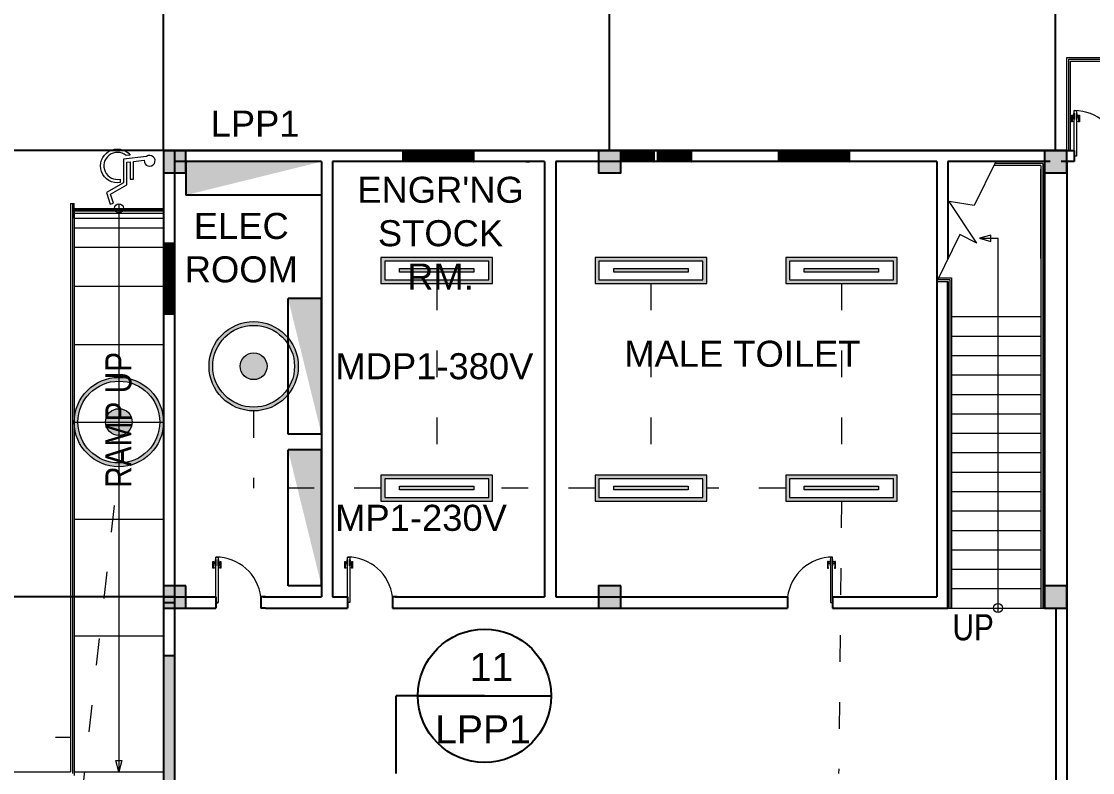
# Model space of a CAD drawing. Header units: millimetres. Extents: x 3339 to 2017737, y 4955 to 2748989.
# Drawn here: x 1427329 to 1441737, y 1300149 to 1310244 of the extents above; entities that cross this region are included whole.
import ezdxf

# ---------------------------------------------------------------- set-up
doc = ezdxf.new("R2010")
doc.units = ezdxf.units.MM
doc.header["$LTSCALE"] = 30
doc.linetypes.add('ACAD_ISO03W100', pattern=[30, 12, -18])
for name, color, linetype, lineweight in [('A-DETL-GENF', 92, 'Continuous', 13), ('A-DOOR', 31, 'Continuous', 13), ('LIGHT LINES', 6, 'ACAD_ISO03W100', 13), ('LIGHTS', 6, 'Continuous', 13), ('STAIR', 1, 'Continuous', 5), ('T-WAL', 4, 'Continuous', 5)]:
    doc.layers.add(name, color=color, linetype=linetype, lineweight=lineweight)
for name, color, linetype in [('DIM LINES', 7, 'Continuous'), ('TEXT', 7, 'Continuous'), ('window', 92, 'Continuous')]:
    doc.layers.add(name, color=color, linetype=linetype)
doc.styles.add('Arial Narrow', font='ARIALN.TTF', dxfattribs={"height": 200})
doc.styles.get("Standard").update_dxf_attribs({"font": 'arial.ttf'})
doc.dimstyles.new('GREEN', dxfattribs={"dimtxt": 1000, "dimasz": 600, "dimexe": 0.18, "dimexo": 0.0625, "dimgap": 0.09, "dimtad": 2, "dimdec": 0, "dimzin": 0, "dimdsep": 46, "dimtxsty": 'Standard', "dimblk": 'ARCHTICK', "dimcen": 0.09, "dimclrd": 3, "dimclre": 3, "dimclrt": 2, "dimadec": 0, "dimazin": 0, "dimtfac": 1, "dimtdec": 0, "dimtofl": 0, "dimtmove": 0, "dimatfit": 3, "dimfxl": 1, "dimtolj": 1, "dimtzin": 0, "dimarcsym": 0})
pattern_1 = [(45, (1428186.85928, 1237541.24652), (-0.08838834765, 0.08838834765), [])]

# ---------------------------------------------------------------- blocks, each defined once
blk = doc.blocks.new('_ArchTick')
at = {"color": 0, "linetype": 'ByBlock', "const_width": 0.15}
blk.add_lwpolyline([(-0.5, -0.5), (0.5, 0.5)], dxfattribs=at)
blk = doc.blocks.new('*D605')
at = {"layer": 'Defpoints', "color": 0, "transparency": 16777216}
for p in [(1412530, 1308509), (1429240, 1308509), (1429240, 1238709)]:
    blk.add_point(p, dxfattribs=at)
at = {"layer": 'DIM LINES', "color": 3, "linetype": 'ByBlock', "lineweight": -2, "transparency": 16777216}
for p, q in [((1429240, 1308509), (1412530, 1308509)), ((1412530, 1238709), (1412530, 1308509)), ((1429240, 1238709), (1412530, 1238709))]:
    blk.add_line(p, q, dxfattribs=at)
at = {"layer": 'DIM LINES', "color": 3, "lineweight": -2, "transparency": 16777216, "xscale": 600, "yscale": 600, "zscale": 600}
for p, rotation in [((1412530, 1308509), 90), ((1412530, 1238709), 270)]:
    blk.add_blockref('_ArchTick', p, dxfattribs=dict(at, rotation=rotation))
at = {"layer": 'DIM LINES', "color": 2, "transparency": 16777216, "insert": (1412020, 1273609), "char_height": 1000, "attachment_point": 5, "rotation": 90}
blk.add_mtext('\\A1;69800', dxfattribs=at)
blk = doc.blocks.new('*D851')
at = {"layer": 'Defpoints', "color": 0, "transparency": 16777216}
for p in [(1519240, 1324539), (1429240, 1308509), (1519240, 1301709)]:
    blk.add_point(p, dxfattribs=at)
at = {"layer": 'DIM LINES', "color": 3, "linetype": 'ByBlock', "lineweight": -2, "transparency": 16777216}
for p, q in [((1429240, 1308509), (1429240, 1324539)), ((1429240, 1324539), (1519240, 1324539)), ((1519240, 1301709), (1519240, 1324539))]:
    blk.add_line(p, q, dxfattribs=at)
at = {"layer": 'DIM LINES', "color": 3, "lineweight": -2, "transparency": 16777216, "xscale": 600, "yscale": 600, "zscale": 600, "rotation": 180}
blk.add_blockref('_ArchTick', (1429240, 1324539), dxfattribs=at)
at = {"layer": 'DIM LINES', "color": 3, "lineweight": -2, "transparency": 16777216, "xscale": 600, "yscale": 600, "zscale": 600}
blk.add_blockref('_ArchTick', (1519240, 1324539), dxfattribs=at)
at = {"layer": 'DIM LINES', "color": 2, "transparency": 16777216, "insert": (1474240, 1325050), "char_height": 1000, "attachment_point": 5}
blk.add_mtext('\\A1;90000', dxfattribs=at)
blk = doc.blocks.new('*D852')
at = {"layer": 'Defpoints', "color": 0, "transparency": 16777216}
for p in [(1473240, 1319497), (1429240, 1308509), (1473240, 1289653)]:
    blk.add_point(p, dxfattribs=at)
at = {"layer": 'DIM LINES', "color": 3, "linetype": 'ByBlock', "lineweight": -2, "transparency": 16777216}
for p, q in [((1429240, 1308509), (1429240, 1319497)), ((1429240, 1319497), (1473240, 1319497)), ((1473240, 1289654), (1473240, 1319497))]:
    blk.add_line(p, q, dxfattribs=at)
at = {"layer": 'DIM LINES', "color": 3, "lineweight": -2, "transparency": 16777216, "xscale": 600, "yscale": 600, "zscale": 600, "rotation": 180}
blk.add_blockref('_ArchTick', (1429240, 1319497), dxfattribs=at)
at = {"layer": 'DIM LINES', "color": 3, "lineweight": -2, "transparency": 16777216, "xscale": 600, "yscale": 600, "zscale": 600}
blk.add_blockref('_ArchTick', (1473240, 1319497), dxfattribs=at)
at = {"layer": 'DIM LINES', "color": 2, "transparency": 16777216, "insert": (1451240, 1320008), "char_height": 1000, "attachment_point": 5}
blk.add_mtext('\\A1;44000', dxfattribs=at)
blk = doc.blocks.new('*D608')
at = {"layer": 'Defpoints', "color": 0, "transparency": 16777216}
for p in [(1435240, 1316216), (1429240, 1308509), (1435240, 1308509)]:
    blk.add_point(p, dxfattribs=at)
at = {"layer": 'DIM LINES', "color": 3, "linetype": 'ByBlock', "lineweight": -2, "transparency": 16777216}
for p, q in [((1429240, 1308509), (1429240, 1316216)), ((1429240, 1316216), (1435240, 1316216)), ((1435240, 1308509), (1435240, 1316216))]:
    blk.add_line(p, q, dxfattribs=at)
at = {"layer": 'DIM LINES', "color": 3, "lineweight": -2, "transparency": 16777216, "xscale": 600, "yscale": 600, "zscale": 600, "rotation": 180}
blk.add_blockref('_ArchTick', (1429240, 1316216), dxfattribs=at)
at = {"layer": 'DIM LINES', "color": 3, "lineweight": -2, "transparency": 16777216, "xscale": 600, "yscale": 600, "zscale": 600}
blk.add_blockref('_ArchTick', (1435240, 1316216), dxfattribs=at)
at = {"layer": 'DIM LINES', "color": 2, "transparency": 16777216, "insert": (1432240, 1316727), "char_height": 1000, "attachment_point": 5}
blk.add_mtext('\\A1;6000', dxfattribs=at)
blk = doc.blocks.new('*D609')
at = {"layer": 'Defpoints', "color": 0, "transparency": 16777216}
for p in [(1441240, 1316216), (1435240, 1308509), (1441240, 1308509)]:
    blk.add_point(p, dxfattribs=at)
at = {"layer": 'DIM LINES', "color": 3, "linetype": 'ByBlock', "lineweight": -2, "transparency": 16777216}
for p, q in [((1435240, 1308509), (1435240, 1316216)), ((1435240, 1316216), (1441240, 1316216)), ((1441240, 1308509), (1441240, 1316216))]:
    blk.add_line(p, q, dxfattribs=at)
at = {"layer": 'DIM LINES', "color": 3, "lineweight": -2, "transparency": 16777216, "xscale": 600, "yscale": 600, "zscale": 600, "rotation": 180}
blk.add_blockref('_ArchTick', (1435240, 1316216), dxfattribs=at)
at = {"layer": 'DIM LINES', "color": 3, "lineweight": -2, "transparency": 16777216, "xscale": 600, "yscale": 600, "zscale": 600}
blk.add_blockref('_ArchTick', (1441240, 1316216), dxfattribs=at)
at = {"layer": 'DIM LINES', "color": 2, "transparency": 16777216, "insert": (1438240, 1316727), "char_height": 1000, "attachment_point": 5}
blk.add_mtext('\\A1;6000', dxfattribs=at)
blk = doc.blocks.new('*D610')
at = {"layer": 'Defpoints', "color": 0, "transparency": 16777216}
for p in [(1447240, 1316216), (1441240, 1308509), (1447240, 1308509)]:
    blk.add_point(p, dxfattribs=at)
at = {"layer": 'DIM LINES', "color": 3, "linetype": 'ByBlock', "lineweight": -2, "transparency": 16777216}
for p, q in [((1441240, 1308509), (1441240, 1316216)), ((1441240, 1316216), (1447240, 1316216)), ((1447240, 1308509), (1447240, 1316216))]:
    blk.add_line(p, q, dxfattribs=at)
at = {"layer": 'DIM LINES', "color": 3, "lineweight": -2, "transparency": 16777216, "xscale": 600, "yscale": 600, "zscale": 600, "rotation": 180}
blk.add_blockref('_ArchTick', (1441240, 1316216), dxfattribs=at)
at = {"layer": 'DIM LINES', "color": 3, "lineweight": -2, "transparency": 16777216, "xscale": 600, "yscale": 600, "zscale": 600}
blk.add_blockref('_ArchTick', (1447240, 1316216), dxfattribs=at)
at = {"layer": 'DIM LINES', "color": 2, "transparency": 16777216, "insert": (1444240, 1316727), "char_height": 1000, "attachment_point": 5}
blk.add_mtext('\\A1;6000', dxfattribs=at)
blk = doc.blocks.new('*D858')
at = {"layer": 'Defpoints', "color": 0, "transparency": 16777216}
for p in [(1417228, 1308509), (1429240, 1308509), (1429240, 1284709)]:
    blk.add_point(p, dxfattribs=at)
at = {"layer": 'DIM LINES', "color": 3, "linetype": 'ByBlock', "lineweight": -2, "transparency": 16777216}
for p, q in [((1429240, 1308509), (1417228, 1308509)), ((1417228, 1284709), (1417228, 1308509)), ((1429240, 1284709), (1417228, 1284709))]:
    blk.add_line(p, q, dxfattribs=at)
at = {"layer": 'DIM LINES', "color": 3, "lineweight": -2, "transparency": 16777216, "xscale": 600, "yscale": 600, "zscale": 600}
for p, rotation in [((1417228, 1308509), 90), ((1417228, 1284709), 270)]:
    blk.add_blockref('_ArchTick', p, dxfattribs=dict(at, rotation=rotation))
at = {"layer": 'DIM LINES', "color": 2, "transparency": 16777216, "insert": (1416717, 1296609), "char_height": 1000, "attachment_point": 5, "rotation": 90}
blk.add_mtext('\\A1;23800', dxfattribs=at)
blk = doc.blocks.new('*D645')
at = {"layer": 'Defpoints', "color": 0, "transparency": 16777216}
for p in [(1429240, 1308509), (1421517, 1302509), (1429240, 1302509)]:
    blk.add_point(p, dxfattribs=at)
at = {"layer": 'DIM LINES', "color": 3, "linetype": 'ByBlock', "lineweight": -2, "transparency": 16777216}
for p, q in [((1429240, 1308509), (1421516, 1308509)), ((1421517, 1308509), (1421517, 1302509)), ((1429240, 1302509), (1421516, 1302509))]:
    blk.add_line(p, q, dxfattribs=at)
at = {"layer": 'DIM LINES', "color": 3, "lineweight": -2, "transparency": 16777216, "xscale": 600, "yscale": 600, "zscale": 600}
for p, rotation in [((1421517, 1308509), 90), ((1421517, 1302509), 270)]:
    blk.add_blockref('_ArchTick', p, dxfattribs=dict(at, rotation=rotation))
at = {"layer": 'DIM LINES', "color": 2, "transparency": 16777216, "insert": (1421006, 1305509), "char_height": 1000, "attachment_point": 5, "rotation": 90}
blk.add_mtext('\\A1;6000', dxfattribs=at)
blk = doc.blocks.new('*D646')
at = {"layer": 'Defpoints', "color": 0, "transparency": 16777216}
for p in [(1429390, 1302509), (1421516, 1296509), (1429390, 1296509)]:
    blk.add_point(p, dxfattribs=at)
at = {"layer": 'DIM LINES', "color": 3, "linetype": 'ByBlock', "lineweight": -2, "transparency": 16777216}
for p, q in [((1429390, 1302509), (1421516, 1302509)), ((1421516, 1302509), (1421516, 1296509)), ((1429390, 1296509), (1421516, 1296509))]:
    blk.add_line(p, q, dxfattribs=at)
at = {"layer": 'DIM LINES', "color": 3, "lineweight": -2, "transparency": 16777216, "xscale": 600, "yscale": 600, "zscale": 600}
for p, rotation in [((1421516, 1302509), 90), ((1421516, 1296509), 270)]:
    blk.add_blockref('_ArchTick', p, dxfattribs=dict(at, rotation=rotation))
at = {"layer": 'DIM LINES', "color": 2, "transparency": 16777216, "insert": (1421005, 1299509), "char_height": 1000, "attachment_point": 5, "rotation": 90}
blk.add_mtext('\\A1;6000', dxfattribs=at)

msp = doc.modelspace()

# ---------------------------------------------------------------- hatches: boundary and pattern name
h = msp.add_hatch(color=2)
h.dxf.hatch_style = 1
h.paths.add_polyline_path([(1429540.35, 1308509.357), (1429240.35, 1308509.357), (1429240.35, 1308209.357), (1429540.35, 1308209.357)])
h = msp.add_hatch(color=2)
h.dxf.hatch_style = 1
h.paths.add_polyline_path([(1435390.35, 1308509.357), (1435090.35, 1308509.357), (1435090.35, 1308209.357), (1435390.35, 1308209.357)])
h = msp.add_hatch(color=2)
h.dxf.hatch_style = 1
h.paths.add_polyline_path([(1441390.35, 1308509.357), (1441090.35, 1308509.357), (1441090.35, 1308209.357), (1441390.35, 1308209.357)])
at = {"true_color": 0xf8d731}
h = msp.add_hatch(color=40, dxfattribs=at)
h.dxf.hatch_style = 1
h.paths.add_polyline_path([(1429540.35, 1308359.177), (1429540.35, 1307909.177), (1431365.35, 1308359.177)])
h = msp.add_hatch(color=40, dxfattribs=at)
h.dxf.hatch_style = 1
h.paths.add_polyline_path([(1431365.35, 1306521.758), (1430915.35, 1306521.758), (1431365.35, 1304696.758)])
h = msp.add_hatch(color=40, dxfattribs=at)
h.dxf.hatch_style = 1
h.paths.add_polyline_path([(1431365.35, 1304484.177), (1430915.35, 1304484.177), (1431365.35, 1302659.177)])
h = msp.add_hatch(color=2)
h.dxf.hatch_style = 1
h.paths.add_polyline_path([(1429540.35, 1302659.357), (1429240.35, 1302659.357), (1429240.35, 1302359.357), (1429540.35, 1302359.357)])
h = msp.add_hatch(color=2)
h.dxf.hatch_style = 1
h.paths.add_polyline_path([(1435390.35, 1302659.357), (1435090.35, 1302659.357), (1435090.35, 1302359.357), (1435390.35, 1302359.357)])
h = msp.add_hatch(color=2)
h.dxf.hatch_style = 1
h.paths.add_polyline_path([(1441390.35, 1302659.357), (1441090.35, 1302659.357), (1441090.35, 1302359.357), (1441390.35, 1302359.357)])
at = {"layer": 'LIGHTS'}
h = msp.add_hatch(color=256, dxfattribs=at)
h.dxf.hatch_style = 1
h.paths.add_polyline_path([(1433665.35, 1306721.857), (1433665.35, 1307071.857), (1432165.35, 1307071.857), (1432165.35, 1306721.857)])
h.paths.add_polyline_path([(1432215.35, 1306771.857), (1432215.35, 1307021.857), (1433615.35, 1307021.857), (1433615.35, 1306771.857)], flags=16)
h.paths.add_polyline_path([(1432415.35, 1306871.857), (1432415.35, 1306921.857), (1433415.35, 1306921.857), (1433415.35, 1306871.857)], flags=0)
h = msp.add_hatch(color=256, dxfattribs=at)
h.dxf.hatch_style = 1
h.paths.add_polyline_path([(1436546.6, 1306721.857), (1436546.6, 1307071.857), (1435046.6, 1307071.857), (1435046.6, 1306721.857)])
h.paths.add_polyline_path([(1435096.6, 1306771.857), (1435096.6, 1307021.857), (1436496.6, 1307021.857), (1436496.6, 1306771.857)], flags=16)
h.paths.add_polyline_path([(1435296.6, 1306871.857), (1435296.6, 1306921.857), (1436296.6, 1306921.857), (1436296.6, 1306871.857)], flags=0)
h = msp.add_hatch(color=256, dxfattribs=at)
h.dxf.hatch_style = 1
h.paths.add_polyline_path([(1439109.1, 1306721.857), (1439109.1, 1307071.857), (1437609.1, 1307071.857), (1437609.1, 1306721.857)])
h.paths.add_polyline_path([(1437659.1, 1306771.857), (1437659.1, 1307021.857), (1439059.1, 1307021.857), (1439059.1, 1306771.857)], flags=16)
h.paths.add_polyline_path([(1437859.1, 1306871.857), (1437859.1, 1306921.857), (1438859.1, 1306921.857), (1438859.1, 1306871.857)], flags=0)
h = msp.add_hatch(color=256, dxfattribs=at)
h.dxf.hatch_style = 1
h.paths.add_polyline_path([(1432415.35, 1306921.857), (1432415.35, 1306871.857), (1433415.35, 1306871.857), (1433415.35, 1306921.857)])
h = msp.add_hatch(color=256, dxfattribs=at)
h.dxf.hatch_style = 1
h.paths.add_polyline_path([(1435296.6, 1306921.857), (1435296.6, 1306871.857), (1436296.6, 1306871.857), (1436296.6, 1306921.857)])
h = msp.add_hatch(color=256, dxfattribs=at)
h.dxf.hatch_style = 1
h.paths.add_polyline_path([(1437859.1, 1306921.857), (1437859.1, 1306871.857), (1438859.1, 1306871.857), (1438859.1, 1306921.857)])
h = msp.add_hatch(color=256, dxfattribs=at)
h.dxf.hatch_style = 1
h.paths.add_polyline_path([(1429902.85, 1305609.258, -0.748342245), (1430915.35, 1305906.905), (1430915.35, 1305991.48, 0.702999396), (1429852.85, 1305609.258, 0.702999396), (1430915.35, 1305227.036), (1430915.35, 1305311.611, -0.748342245)])
h.paths.add_polyline_path([(1431052.85, 1305609.258, 0.174398538), (1430915.35, 1305991.48), (1430915.35, 1305906.905, -0.143940785), (1431002.85, 1305609.258, -0.143940785), (1430915.35, 1305311.611), (1430915.35, 1305227.036, 0.174398538)])
h = msp.add_hatch(color=256, dxfattribs=at)
h.dxf.hatch_style = 1
h.paths.add_polyline_path([(1430632.85, 1305609.258, 1), (1430272.85, 1305609.258, 1)])
h = msp.add_hatch(color=256, dxfattribs=at)
h.dxf.hatch_style = 1
h.paths.add_polyline_path([(1428040.35, 1304859.357, 1), (1429240.35, 1304859.357, 1)])
h.paths.add_polyline_path([(1429190.35, 1304859.357, -1), (1428090.35, 1304859.357, -1)], flags=16)
h.paths.add_polyline_path([(1428820.35, 1304859.357, -1), (1428460.35, 1304859.357, -1)], flags=0)
h = msp.add_hatch(color=256, dxfattribs=at)
h.dxf.hatch_style = 1
h.paths.add_polyline_path([(1428820.35, 1304859.357, 1), (1428460.35, 1304859.357, 1)])
h = msp.add_hatch(color=256, dxfattribs=at)
h.dxf.hatch_style = 1
h.paths.add_polyline_path([(1433665.35, 1303796.857), (1433665.35, 1304146.857), (1432165.35, 1304146.857), (1432165.35, 1303796.857)])
h.paths.add_polyline_path([(1432215.35, 1303846.857), (1432215.35, 1304096.857), (1433615.35, 1304096.857), (1433615.35, 1303846.857)], flags=16)
h.paths.add_polyline_path([(1432415.35, 1303946.857), (1432415.35, 1303996.857), (1433415.35, 1303996.857), (1433415.35, 1303946.857)], flags=0)
h = msp.add_hatch(color=256, dxfattribs=at)
h.dxf.hatch_style = 1
h.paths.add_polyline_path([(1436546.6, 1303796.857), (1436546.6, 1304146.857), (1435046.6, 1304146.857), (1435046.6, 1303796.857)])
h.paths.add_polyline_path([(1435096.6, 1303846.857), (1435096.6, 1304096.857), (1436496.6, 1304096.857), (1436496.6, 1303846.857)], flags=16)
h.paths.add_polyline_path([(1435296.6, 1303946.857), (1435296.6, 1303996.857), (1436296.6, 1303996.857), (1436296.6, 1303946.857)], flags=0)
h = msp.add_hatch(color=256, dxfattribs=at)
h.dxf.hatch_style = 1
h.paths.add_polyline_path([(1439109.1, 1303796.857), (1439109.1, 1304146.857), (1437609.1, 1304146.857), (1437609.1, 1303796.857)])
h.paths.add_polyline_path([(1437659.1, 1303846.857), (1437659.1, 1304096.857), (1439059.1, 1304096.857), (1439059.1, 1303846.857)], flags=16)
h.paths.add_polyline_path([(1437859.1, 1303946.857), (1437859.1, 1303996.857), (1438859.1, 1303996.857), (1438859.1, 1303946.857)], flags=0)
h = msp.add_hatch(color=256, dxfattribs=at)
h.dxf.hatch_style = 1
h.paths.add_polyline_path([(1432415.35, 1303996.857), (1432415.35, 1303946.857), (1433415.35, 1303946.857), (1433415.35, 1303996.857)])
h = msp.add_hatch(color=256, dxfattribs=at)
h.dxf.hatch_style = 1
h.paths.add_polyline_path([(1435296.6, 1303996.857), (1435296.6, 1303946.857), (1436296.6, 1303946.857), (1436296.6, 1303996.857)])
h = msp.add_hatch(color=256, dxfattribs=at)
h.dxf.hatch_style = 1
h.paths.add_polyline_path([(1437859.1, 1303996.857), (1437859.1, 1303946.857), (1438859.1, 1303946.857), (1438859.1, 1303996.857)])
at = {"layer": 'window'}
h = msp.add_hatch(dxfattribs=at)
h.set_pattern_fill('ANSI31', color=256)
h.set_pattern_definition([(45, (1428386.85928, 1237541.06652), (-0.08838834765, 0.08838834765), [])])
h.paths.add_polyline_path([(1433415.35, 1308509.177), (1432465.35, 1308509.177), (1432465.35, 1308359.177), (1433415.35, 1308359.177)])
h = msp.add_hatch(dxfattribs=at)
h.set_pattern_fill('ANSI31', color=256)
h.set_pattern_definition(pattern_1)
h.paths.add_polyline_path([(1435840.35, 1308509.357), (1435390.35, 1308509.357), (1435390.35, 1308359.357), (1435840.35, 1308359.357)])
h = msp.add_hatch(dxfattribs=at)
h.set_pattern_fill('ANSI31', color=256)
h.set_pattern_definition(pattern_1)
h.paths.add_polyline_path([(1436340.35, 1308509.357), (1435890.35, 1308509.357), (1435890.35, 1308359.357), (1436340.35, 1308359.357)])
h = msp.add_hatch(dxfattribs=at)
h.set_pattern_fill('ANSI31', color=256)
h.set_pattern_definition([(45, (1433436.85929, 1237541.24652), (-0.08838834765, 0.08838834765), [])])
h.paths.add_polyline_path([(1438465.35, 1308509.357), (1437515.35, 1308509.357), (1437515.35, 1308359.357), (1438465.35, 1308359.357)])
h = msp.add_hatch(dxfattribs=at)
h.set_pattern_fill('ANSI31', color=256, angle=90)
h.set_pattern_definition([(135, (1500208.46098, 1302230.86665), (-0.08838834765, -0.08838834765), [])])
h.paths.add_polyline_path([(1429240.35, 1307259.357), (1429240.35, 1306309.357), (1429390.35, 1306309.357), (1429390.35, 1307259.357)])
h = msp.add_hatch(color=256, dxfattribs=at)
h.dxf.hatch_style = 1
h.paths.add_polyline_path([(1429388.73, 1301720.107), (1429240.35, 1301720.107), (1429240.35, 1299820.107), (1429388.73, 1299820.107)])

# ---------------------------------------------------------------- linework, layer by layer
for p, q in [((1441240.35, 1308509.357), (1429240.35, 1308509.357)), ((1429240.35, 1308509.357), (1429240.35, 1299030.857)), ((1429390.35, 1308509.357), (1429390.35, 1299030.857)), ((1435240.35, 1308509.357), (1435390.35, 1308509.357)), ((1435390.35, 1308509.357), (1435390.35, 1308359.357)), ((1441390.35, 1308359.357), (1441390.35, 1308509.357)), ((1441390.35, 1308509.357), (1441490.35, 1308509.357)), ((1441490.35, 1308509.357), (1441490.35, 1308359.357)), ((1431165.35, 1308359.357), (1429390.35, 1308359.357)), ((1431365.35, 1308359.177), (1429540.35, 1308359.177)), ((1429540.35, 1308359.177), (1429540.35, 1307909.177)), ((1431365.35, 1308359.177), (1431365.35, 1307909.177)), ((1434315.35, 1308359.177), (1431515.35, 1308359.177)), ((1434165.35, 1308359.357), (1434115.35, 1308359.357)), ((1434115.35, 1308359.357), (1434165.35, 1308359.357)), ((1434365.35, 1308359.357), (1434315.35, 1308359.357)), ((1434365.35, 1308359.357), (1434365.35, 1302509.177)), ((1439165.35, 1308359.357), (1434515.35, 1308359.357)), ((1434515.35, 1308359.357), (1434515.35, 1302509.177)), ((1436340.35, 1308359.357), (1435390.35, 1308359.357)), ((1439640.35, 1308359.357), (1439165.35, 1308359.357)), ((1441165.35, 1308359.357), (1439790.35, 1308359.357)), ((1441090.35, 1308434.357), (1441090.35, 1302359.357)), ((1441490.35, 1308359.357), (1441315.35, 1308359.357)), ((1431365.35, 1307909.177), (1429540.35, 1307909.177)), ((1439790.35, 1302359.357), (1439790.35, 1306748.246)), ((1430915.35, 1304696.758), (1430915.35, 1306521.758)), ((1431365.35, 1306521.758), (1430915.35, 1306521.758)), ((1431365.35, 1304696.758), (1431365.35, 1306521.758)), ((1431365.35, 1304696.758), (1430915.35, 1304696.758)), ((1430915.35, 1302659.177), (1430915.35, 1304484.177)), ((1431365.35, 1304484.177), (1430915.35, 1304484.177)), ((1431365.35, 1302659.177), (1431365.35, 1304484.177)), ((1431365.35, 1302659.177), (1430915.35, 1302659.177)), ((1430611.6, 1302509.357), (1430549.976, 1302509.357)), ((1430549.976, 1302509.357), (1430549.976, 1302359.357)), ((1432382.85, 1302509.177), (1432321.226, 1302509.177)), ((1432321.226, 1302509.177), (1432321.226, 1302359.177)), ((1437572.85, 1302509.357), (1437634.474, 1302509.357)), ((1437634.474, 1302509.357), (1437634.474, 1302359.357)), ((1430611.6, 1302359.357), (1430549.976, 1302359.357)), ((1432321.226, 1302359.177), (1432321.226, 1302359.177)), ((1437572.85, 1302359.357), (1437634.474, 1302359.357)), ((1432370.804, 1300138.07), (1432370.804, 1301180.716)), ((1432662.286, 1301180.716), (1432370.804, 1301180.716)), ((1433558.556, 1301180.716), (1432658.556, 1301180.716)), ((1432658.556, 1301180.716), (1434458.556, 1301180.716))]:
    msp.add_line(p, q)
at = {"color": 0}
for p, q in [((1429240.35, 1308509.357), (1441490.35, 1308509.357)), ((1429240.35, 1308509.357), (1429240.35, 1302509.357)), ((1429240.35, 1308509.357), (1429240.35, 1299030.857)), ((1429240.35, 1308509.357), (1429240.35, 1308209.357)), ((1429240.35, 1308509.357), (1434040.35, 1308509.357)), ((1429240.35, 1308509.357), (1439240.35, 1308509.357)), ((1429240.35, 1308509.357), (1431240.35, 1308509.357)), ((1429240.35, 1308509.357), (1435240.35, 1308509.357)), ((1429240.35, 1308509.357), (1429240.35, 1299030.857)), ((1429240.35, 1308509.357), (1432240.35, 1308509.357)), ((1431365.35, 1308359.177), (1431365.35, 1302509.177)), ((1431515.35, 1308359.177), (1431515.35, 1302509.177)), ((1439640.35, 1308359.357), (1439640.35, 1302509.357)), ((1439790.35, 1308359.357), (1439790.35, 1307052.728)), ((1441090.35, 1308434.357), (1441090.35, 1302359.357)), ((1441390.35, 1308359.357), (1441390.35, 1296509.357)), ((1429240.35, 1308209.357), (1429390.35, 1308209.357)), ((1439790.35, 1306748.246), (1439790.35, 1302359.357)), ((1429240.35, 1302509.357), (1429944.1, 1302509.357)), ((1429240.35, 1302509.357), (1429240.35, 1299030.857)), ((1429240.35, 1302434.357), (1429390.35, 1302434.357)), ((1429390.35, 1302509.357), (1429390.35, 1302359.357)), ((1429944.1, 1302509.357), (1429944.1, 1302359.357)), ((1429944.1, 1302509.357), (1429944.1, 1302359.357)), ((1429944.1, 1302509.357), (1429944.1, 1302359.357)), ((1429944.1, 1302434.357), (1429974.1, 1302434.357)), ((1430583.1, 1302509.357), (1431365.35, 1302509.177)), ((1431515.35, 1302509.177), (1431715.35, 1302509.177)), ((1431715.35, 1302509.177), (1431715.35, 1302359.177)), ((1431715.35, 1302509.177), (1431715.35, 1302359.177)), ((1431715.35, 1302509.177), (1431715.35, 1302359.177)), ((1432354.35, 1302509.177), (1434315.35, 1302509.177)), ((1434115.35, 1302509.357), (1434165.35, 1302509.357)), ((1434315.35, 1302509.357), (1434365.35, 1302509.357)), ((1434515.35, 1302509.357), (1437601.35, 1302509.357)), ((1438240.35, 1302509.357), (1439640.35, 1302509.357)), ((1438240.35, 1302509.357), (1438240.35, 1302359.357)), ((1438240.35, 1302509.357), (1438240.35, 1302359.357)), ((1438240.35, 1302509.357), (1438240.35, 1302359.357)), ((1429240.35, 1302359.357), (1429944.1, 1302359.357)), ((1430611.6, 1302359.177), (1431715.35, 1302359.177)), ((1432321.226, 1302359.177), (1437572.85, 1302359.357)), ((1438240.35, 1302359.357), (1439790.35, 1302359.357)), ((1441240.35, 1302359.357), (1441240.35, 1296459.357))]:
    msp.add_line(p, q, dxfattribs=at)
for points in [[(1429540.35, 1308509.357), (1429240.35, 1308509.357), (1429240.35, 1308209.357), (1429540.35, 1308209.357), (1429540.35, 1308509.357)], [(1435390.35, 1308509.357), (1435090.35, 1308509.357), (1435090.35, 1308209.357), (1435390.35, 1308209.357), (1435390.35, 1308509.357)], [(1441390.35, 1308509.357), (1441090.35, 1308509.357), (1441090.35, 1308209.357), (1441390.35, 1308209.357), (1441390.35, 1308509.357)], [(1429540.35, 1302659.357), (1429240.35, 1302659.357), (1429240.35, 1302359.357), (1429540.35, 1302359.357), (1429540.35, 1302659.357)], [(1435390.35, 1302659.357), (1435090.35, 1302659.357), (1435090.35, 1302359.357), (1435390.35, 1302359.357), (1435390.35, 1302659.357)], [(1441390.35, 1302659.357), (1441090.35, 1302659.357), (1441090.35, 1302359.357), (1441390.35, 1302359.357), (1441390.35, 1302659.357)]]:
    msp.add_lwpolyline(points, close=True)
msp.add_circle((1433558.556, 1301180.716), 896.27)
at = {"layer": 'A-DETL-GENF'}
for p, q in [((1441452.25, 1308955.57), (1441452.25, 1308984.145)), ((1441452.25, 1308984.145), (1441461.775, 1308984.145)), ((1441452.25, 1308893.765), (1441452.25, 1308955.57)), ((1441452.25, 1308955.57), (1441460.835, 1308955.57)), ((1441461.775, 1308955.57), (1441452.25, 1308955.57)), ((1441460.835, 1308902.655), (1441452.25, 1308894.07)), ((1441466.621, 1308893.765), (1441452.25, 1308893.765)), ((1441460.835, 1308955.57), (1441460.835, 1308902.655)), ((1441460.835, 1308902.655), (1441466.621, 1308902.655)), ((1441461.775, 1308984.145), (1441461.775, 1308955.57)), ((1441461.775, 1308957.951), (1441461.775, 1308981.764)), ((1441461.775, 1308981.764), (1441485.588, 1308981.764)), ((1441485.588, 1308957.951), (1441461.775, 1308957.951)), ((1441466.621, 1308902.655), (1441466.621, 1308893.765)), ((1441485.588, 1309007.957), (1441490.35, 1309012.72)), ((1441485.588, 1308931.757), (1441485.588, 1309007.957)), ((1441485.588, 1308981.764), (1441485.588, 1308957.951)), ((1441490.35, 1308926.995), (1441485.588, 1308931.757)), ((1441490.35, 1309012.72), (1441490.35, 1308926.995)), ((1441520.35, 1309012.72), (1441525.113, 1309007.957)), ((1441520.35, 1308926.995), (1441520.35, 1309012.72)), ((1441525.113, 1308931.757), (1441520.35, 1308926.995)), ((1441525.113, 1309007.957), (1441525.113, 1308931.757)), ((1441525.113, 1308957.951), (1441525.113, 1308981.764)), ((1441525.113, 1308981.764), (1441548.925, 1308981.764)), ((1441548.925, 1308957.951), (1441525.113, 1308957.951)), ((1441544.079, 1308893.765), (1441544.079, 1308902.655)), ((1441544.079, 1308902.655), (1441549.865, 1308902.655)), ((1441558.45, 1308893.765), (1441544.079, 1308893.765)), ((1441548.925, 1308955.57), (1441548.925, 1308984.145)), ((1441548.925, 1308984.145), (1441558.45, 1308984.145)), ((1441548.925, 1308981.764), (1441548.925, 1308957.951)), ((1441558.45, 1308955.57), (1441548.925, 1308955.57)), ((1441549.865, 1308902.655), (1441549.865, 1308955.57)), ((1441549.865, 1308955.57), (1441558.45, 1308955.57)), ((1441549.865, 1308902.655), (1441558.45, 1308894.07)), ((1441558.45, 1308984.145), (1441558.45, 1308955.57)), ((1441558.45, 1308955.57), (1441558.45, 1308893.765)), ((1429906, 1302955.57), (1429906, 1302984.145)), ((1429906, 1302984.145), (1429915.525, 1302984.145)), ((1429915.525, 1302984.145), (1429915.525, 1302955.57)), ((1429915.525, 1302957.951), (1429915.525, 1302981.764)), ((1429915.525, 1302981.764), (1429939.338, 1302981.764)), ((1429939.338, 1303007.957), (1429944.1, 1303012.72)), ((1429939.338, 1302931.757), (1429939.338, 1303007.957)), ((1429939.338, 1302981.764), (1429939.338, 1302957.951)), ((1429944.1, 1303012.72), (1429944.1, 1302926.995)), ((1429974.1, 1303012.72), (1429978.863, 1303007.957)), ((1429974.1, 1302926.995), (1429974.1, 1303012.72)), ((1429978.863, 1303007.957), (1429978.863, 1302931.757)), ((1429978.863, 1302957.951), (1429978.863, 1302981.764)), ((1429978.863, 1302981.764), (1430002.675, 1302981.764)), ((1430002.675, 1302955.57), (1430002.675, 1302984.145)), ((1430002.675, 1302984.145), (1430012.2, 1302984.145)), ((1430002.675, 1302981.764), (1430002.675, 1302957.951)), ((1430012.2, 1302984.145), (1430012.2, 1302955.57)), ((1431677.25, 1302955.39), (1431677.25, 1302983.965)), ((1431677.25, 1302983.965), (1431686.775, 1302983.965)), ((1431686.775, 1302983.965), (1431686.775, 1302955.39)), ((1431686.775, 1302957.771), (1431686.775, 1302981.584)), ((1431686.775, 1302981.584), (1431710.588, 1302981.584)), ((1431710.588, 1303007.777), (1431715.35, 1303012.54)), ((1431710.588, 1302931.577), (1431710.588, 1303007.777)), ((1431710.588, 1302981.584), (1431710.588, 1302957.771)), ((1431715.35, 1303012.54), (1431715.35, 1302926.815)), ((1431745.35, 1303012.54), (1431750.113, 1303007.777)), ((1431745.35, 1302926.815), (1431745.35, 1303012.54)), ((1431750.113, 1303007.777), (1431750.113, 1302931.577)), ((1431750.113, 1302957.771), (1431750.113, 1302981.584)), ((1431750.113, 1302981.584), (1431773.925, 1302981.584)), ((1431773.925, 1302955.39), (1431773.925, 1302983.965)), ((1431773.925, 1302983.965), (1431783.45, 1302983.965)), ((1431773.925, 1302981.584), (1431773.925, 1302957.771)), ((1431783.45, 1302983.965), (1431783.45, 1302955.39)), ((1438181.775, 1302984.145), (1438172.25, 1302984.145)), ((1438172.25, 1302984.145), (1438172.25, 1302955.57)), ((1438181.775, 1302955.57), (1438181.775, 1302984.145)), ((1438205.588, 1302981.764), (1438181.775, 1302981.764)), ((1438181.775, 1302981.764), (1438181.775, 1302957.951)), ((1438210.35, 1303012.72), (1438205.588, 1303007.957)), ((1438205.588, 1303007.957), (1438205.588, 1302931.757)), ((1438205.588, 1302957.951), (1438205.588, 1302981.764)), ((1438210.35, 1302926.995), (1438210.35, 1303012.72)), ((1438240.35, 1303012.72), (1438240.35, 1302926.995)), ((1438245.113, 1303007.957), (1438240.35, 1303012.72)), ((1438245.113, 1302931.757), (1438245.113, 1303007.957)), ((1438268.925, 1302981.764), (1438245.113, 1302981.764)), ((1438245.113, 1302981.764), (1438245.113, 1302957.951)), ((1438278.45, 1302984.145), (1438268.925, 1302984.145)), ((1438268.925, 1302984.145), (1438268.925, 1302955.57)), ((1438268.925, 1302957.951), (1438268.925, 1302981.764)), ((1438278.45, 1302955.57), (1438278.45, 1302984.145)), ((1429906, 1302893.765), (1429906, 1302955.57)), ((1429906, 1302955.57), (1429914.585, 1302955.57)), ((1429915.525, 1302955.57), (1429906, 1302955.57)), ((1429914.585, 1302902.655), (1429906, 1302894.07)), ((1429920.371, 1302893.765), (1429906, 1302893.765)), ((1429914.585, 1302955.57), (1429914.585, 1302902.655)), ((1429914.585, 1302902.655), (1429920.371, 1302902.655)), ((1429939.338, 1302957.951), (1429915.525, 1302957.951)), ((1429920.371, 1302902.655), (1429920.371, 1302893.765)), ((1429944.1, 1302926.995), (1429939.338, 1302931.757)), ((1429978.863, 1302931.757), (1429974.1, 1302926.995)), ((1430002.675, 1302957.951), (1429978.863, 1302957.951)), ((1429997.829, 1302893.765), (1429997.829, 1302902.655)), ((1429997.829, 1302902.655), (1430003.615, 1302902.655)), ((1430012.2, 1302893.765), (1429997.829, 1302893.765)), ((1430012.2, 1302955.57), (1430002.675, 1302955.57)), ((1430003.615, 1302902.655), (1430003.615, 1302955.57)), ((1430003.615, 1302955.57), (1430012.2, 1302955.57)), ((1430003.615, 1302902.655), (1430012.2, 1302894.07)), ((1430012.2, 1302955.57), (1430012.2, 1302893.765)), ((1431677.25, 1302893.585), (1431677.25, 1302955.39)), ((1431677.25, 1302955.39), (1431685.835, 1302955.39)), ((1431686.775, 1302955.39), (1431677.25, 1302955.39)), ((1431685.835, 1302902.475), (1431677.25, 1302893.89)), ((1431691.621, 1302893.585), (1431677.25, 1302893.585)), ((1431685.835, 1302955.39), (1431685.835, 1302902.475)), ((1431685.835, 1302902.475), (1431691.621, 1302902.475)), ((1431710.588, 1302957.771), (1431686.775, 1302957.771)), ((1431691.621, 1302902.475), (1431691.621, 1302893.585)), ((1431715.35, 1302926.815), (1431710.588, 1302931.577)), ((1431750.113, 1302931.577), (1431745.35, 1302926.815)), ((1431773.925, 1302957.771), (1431750.113, 1302957.771)), ((1431769.079, 1302893.585), (1431769.079, 1302902.475)), ((1431769.079, 1302902.475), (1431774.865, 1302902.475)), ((1431783.45, 1302893.585), (1431769.079, 1302893.585)), ((1431783.45, 1302955.39), (1431773.925, 1302955.39)), ((1431774.865, 1302902.475), (1431774.865, 1302955.39)), ((1431774.865, 1302955.39), (1431783.45, 1302955.39)), ((1431774.865, 1302902.475), (1431783.45, 1302893.89)), ((1431783.45, 1302955.39), (1431783.45, 1302893.585)), ((1438180.835, 1302955.57), (1438172.25, 1302955.57)), ((1438172.25, 1302955.57), (1438172.25, 1302893.765)), ((1438172.25, 1302955.57), (1438181.775, 1302955.57)), ((1438180.835, 1302902.655), (1438172.25, 1302894.07)), ((1438172.25, 1302893.765), (1438186.621, 1302893.765)), ((1438180.835, 1302902.655), (1438180.835, 1302955.57)), ((1438186.621, 1302902.655), (1438180.835, 1302902.655)), ((1438181.775, 1302957.951), (1438205.588, 1302957.951)), ((1438186.621, 1302893.765), (1438186.621, 1302902.655)), ((1438205.588, 1302931.757), (1438210.35, 1302926.995)), ((1438240.35, 1302926.995), (1438245.113, 1302931.757)), ((1438245.113, 1302957.951), (1438268.925, 1302957.951)), ((1438269.865, 1302902.655), (1438264.079, 1302902.655)), ((1438264.079, 1302902.655), (1438264.079, 1302893.765)), ((1438264.079, 1302893.765), (1438278.45, 1302893.765)), ((1438268.925, 1302955.57), (1438278.45, 1302955.57)), ((1438278.45, 1302955.57), (1438269.865, 1302955.57)), ((1438269.865, 1302955.57), (1438269.865, 1302902.655)), ((1438269.865, 1302902.655), (1438278.45, 1302894.07)), ((1438278.45, 1302893.765), (1438278.45, 1302955.57))]:
    msp.add_line(p, q, dxfattribs=at)
at = {"layer": 'A-DOOR', "lineweight": 18}
for p, q in [((1441490.35, 1308434.357), (1441490.35, 1309044.857)), ((1441490.35, 1309044.857), (1441520.35, 1309044.857)), ((1441520.35, 1309044.857), (1441520.35, 1308434.357)), ((1441520.35, 1308434.357), (1441490.35, 1308434.357)), ((1429944.1, 1302434.357), (1429944.1, 1303044.857)), ((1429944.1, 1303044.857), (1429974.1, 1303044.857)), ((1429974.1, 1303044.857), (1429974.1, 1302434.357)), ((1431715.35, 1302434.177), (1431715.35, 1303044.677)), ((1431715.35, 1303044.677), (1431745.35, 1303044.677)), ((1431745.35, 1303044.677), (1431745.35, 1302434.177)), ((1438240.35, 1303044.857), (1438210.35, 1303044.857)), ((1438210.35, 1303044.857), (1438210.35, 1302434.357)), ((1438240.35, 1302434.357), (1438240.35, 1303044.857)), ((1429944.1, 1302434.357), (1429944.1, 1302509.357)), ((1429974.1, 1302434.357), (1429944.1, 1302434.357)), ((1431715.35, 1302434.177), (1431715.35, 1302509.177)), ((1431745.35, 1302434.177), (1431715.35, 1302434.177)), ((1438210.35, 1302434.357), (1438240.35, 1302434.357)), ((1438240.35, 1302434.357), (1438240.35, 1302509.357))]:
    msp.add_line(p, q, dxfattribs=at)
at = {"layer": 'A-DOOR'}
for centre, start, end in [((1441490.35, 1308434.357), 7.05662, 90), ((1429944.1, 1302434.357), 7.05662, 90), ((1431715.35, 1302434.177), 7.05662, 90), ((1438240.35, 1302434.357), 90, 172.94338)]:
    msp.add_arc(centre, 610.5, start, end, dxfattribs=at)
at = {"layer": 'LIGHT LINES'}
for p, q in [((1432915.388, 1306721.857), (1432915.388, 1304096.857)), ((1435796.638, 1306721.857), (1435796.638, 1304146.857)), ((1438359.138, 1306721.857), (1438359.138, 1304146.857)), ((1430452.85, 1305009.258), (1430452.85, 1303971.857)), ((1428040.35, 1298909.357), (1428640.35, 1304259.357)), ((1432165.35, 1303971.857), (1430452.85, 1303971.857)), ((1435046.6, 1303971.857), (1433665.35, 1303971.857)), ((1437609.1, 1303971.857), (1436546.6, 1303971.857)), ((1438359.138, 1303796.857), (1438320.994, 1300138.07))]:
    msp.add_line(p, q, dxfattribs=at)
at = {"layer": 'LIGHTS'}
for p, q in [((1433665.35, 1307071.857), (1432165.35, 1307071.857)), ((1432165.35, 1307071.857), (1432165.35, 1306721.857)), ((1433615.35, 1307021.857), (1432215.35, 1307021.857)), ((1432215.35, 1307021.857), (1432215.35, 1306771.857)), ((1433615.35, 1306771.857), (1433615.35, 1307021.857)), ((1433665.35, 1306721.857), (1433665.35, 1307071.857)), ((1436546.6, 1307071.857), (1435046.6, 1307071.857)), ((1435046.6, 1307071.857), (1435046.6, 1306721.857)), ((1436496.6, 1307021.857), (1435096.6, 1307021.857)), ((1435096.6, 1307021.857), (1435096.6, 1306771.857)), ((1436496.6, 1306771.857), (1436496.6, 1307021.857)), ((1436546.6, 1306721.857), (1436546.6, 1307071.857)), ((1439109.1, 1307071.857), (1437609.1, 1307071.857)), ((1437609.1, 1307071.857), (1437609.1, 1306721.857)), ((1439059.1, 1307021.857), (1437659.1, 1307021.857)), ((1437659.1, 1307021.857), (1437659.1, 1306771.857)), ((1439059.1, 1306771.857), (1439059.1, 1307021.857)), ((1439109.1, 1306721.857), (1439109.1, 1307071.857)), ((1432415.35, 1306921.857), (1433415.35, 1306921.857)), ((1432415.35, 1306871.857), (1432415.35, 1306921.857)), ((1433415.35, 1306871.857), (1432415.35, 1306871.857)), ((1433415.35, 1306921.857), (1433415.35, 1306871.857)), ((1435296.6, 1306921.857), (1436296.6, 1306921.857)), ((1435296.6, 1306871.857), (1435296.6, 1306921.857)), ((1436296.6, 1306871.857), (1435296.6, 1306871.857)), ((1436296.6, 1306921.857), (1436296.6, 1306871.857)), ((1437859.1, 1306921.857), (1438859.1, 1306921.857)), ((1437859.1, 1306871.857), (1437859.1, 1306921.857)), ((1438859.1, 1306871.857), (1437859.1, 1306871.857)), ((1438859.1, 1306921.857), (1438859.1, 1306871.857)), ((1432165.35, 1306721.857), (1433665.426, 1306721.857)), ((1432215.35, 1306771.857), (1433615.426, 1306771.857)), ((1435046.6, 1306721.857), (1436546.676, 1306721.857)), ((1435096.6, 1306771.857), (1436496.676, 1306771.857)), ((1437609.1, 1306721.857), (1439109.176, 1306721.857)), ((1437659.1, 1306771.857), (1439059.176, 1306771.857)), ((1433665.35, 1304146.857), (1432165.35, 1304146.857)), ((1432165.35, 1304146.857), (1432165.35, 1303796.857)), ((1433665.35, 1303796.857), (1433665.35, 1304146.857)), ((1436546.6, 1304146.857), (1435046.6, 1304146.857)), ((1435046.6, 1304146.857), (1435046.6, 1303796.857)), ((1436546.6, 1303796.857), (1436546.6, 1304146.857)), ((1439109.1, 1304146.857), (1437609.1, 1304146.857)), ((1437609.1, 1304146.857), (1437609.1, 1303796.857)), ((1439109.1, 1303796.857), (1439109.1, 1304146.857)), ((1433615.35, 1304096.857), (1432215.35, 1304096.857)), ((1432215.35, 1304096.857), (1432215.35, 1303846.857)), ((1432415.35, 1303996.857), (1433415.35, 1303996.857)), ((1432415.35, 1303946.857), (1432415.35, 1303996.857)), ((1433415.35, 1303996.857), (1433415.35, 1303946.857)), ((1433615.35, 1303846.857), (1433615.35, 1304096.857)), ((1436496.6, 1304096.857), (1435096.6, 1304096.857)), ((1435096.6, 1304096.857), (1435096.6, 1303846.857)), ((1435296.6, 1303996.857), (1436296.6, 1303996.857)), ((1435296.6, 1303946.857), (1435296.6, 1303996.857)), ((1436296.6, 1303996.857), (1436296.6, 1303946.857)), ((1436496.6, 1303846.857), (1436496.6, 1304096.857)), ((1439059.1, 1304096.857), (1437659.1, 1304096.857)), ((1437659.1, 1304096.857), (1437659.1, 1303846.857)), ((1437859.1, 1303996.857), (1438859.1, 1303996.857)), ((1437859.1, 1303946.857), (1437859.1, 1303996.857)), ((1438859.1, 1303996.857), (1438859.1, 1303946.857)), ((1439059.1, 1303846.857), (1439059.1, 1304096.857)), ((1432215.35, 1303846.857), (1433615.426, 1303846.857)), ((1433415.35, 1303946.857), (1432415.35, 1303946.857)), ((1435096.6, 1303846.857), (1436496.676, 1303846.857)), ((1436296.6, 1303946.857), (1435296.6, 1303946.857)), ((1437659.1, 1303846.857), (1439059.176, 1303846.857)), ((1438859.1, 1303946.857), (1437859.1, 1303946.857)), ((1432165.35, 1303796.857), (1433665.426, 1303796.857)), ((1435046.6, 1303796.857), (1436546.676, 1303796.857)), ((1437609.1, 1303796.857), (1439109.176, 1303796.857))]:
    msp.add_line(p, q, dxfattribs=at)
for centre, radius in [((1430452.85, 1305609.258), 600), ((1430452.85, 1305609.258), 550), ((1430452.85, 1305609.258), 180), ((1428640.35, 1304859.357), 600), ((1428640.35, 1304859.357), 550), ((1428640.35, 1304859.357), 180)]:
    msp.add_circle(centre, radius, dxfattribs=at)
at = {"layer": 'STAIR'}
for p, q in [((1440434.049, 1308359.357), (1440143.287, 1307769.147)), ((1441040.35, 1308309.357), (1440409.417, 1308309.357)), ((1441065.35, 1308334.357), (1440421.733, 1308334.357)), ((1441090.35, 1308359.357), (1440434.049, 1308359.357)), ((1428040.35, 1307698.941), (1428040.35, 1307796.857)), ((1428040.35, 1307601.024), (1428040.35, 1307731.58)), ((1428040.35, 1307666.302), (1428040.35, 1307731.58)), ((1440180.557, 1307265.164), (1439807.215, 1307823.746)), ((1428040.35, 1307715.26), (1429240.35, 1307715.26)), ((1428040.35, 1307698.941), (1429240.35, 1307698.941)), ((1428040.35, 1307666.302), (1429240.35, 1307666.302)), ((1428040.35, 1307601.024), (1429240.35, 1307601.024)), ((1439950.772, 1307378.365), (1439640.35, 1306748.246)), ((1441090.35, 1302359.357), (1441240.35, 1302359.357)), ((1441090.35, 1302359.26), (1441090.35, 1302359.357)), ((1427990.35, 1300620.978), (1427786.939, 1300620.978)), ((1425534.795, 1300159.357), (1427990.35, 1300159.357))]:
    msp.add_line(p, q, dxfattribs=at)
at = {"layer": 'STAIR', "color": 1}
for p, q in [((1428640.35, 1307791.959), (1428640.35, 1300159.357)), ((1440370.102, 1307368.991), (1440216.704, 1307330.191)), ((1440216.704, 1307330.191), (1440465.35, 1307330.191)), ((1440216.704, 1307330.191), (1440370.102, 1307288.226)), ((1440370.102, 1307288.226), (1440370.102, 1307368.991)), ((1440465.35, 1302298.978), (1440465.35, 1307330.191)), ((1428640.35, 1300159.357), (1428598.385, 1300312.755)), ((1428598.385, 1300312.755), (1428679.15, 1300312.755)), ((1428679.15, 1300312.755), (1428640.35, 1300159.357))]:
    msp.add_line(p, q, dxfattribs=at)
at = {"layer": 'STAIR', "color": 244, "linetype": 'ByBlock', "true_color": 0x991b1e}
msp.add_line((1439840.35, 1302359.357), (1441090.35, 1302359.357), dxfattribs=at)
at = {"layer": 'STAIR', "color": 0, "linetype": 'ByBlock'}
for points in [[(1428793.356, 1308447.452), (1428736.802, 1308440.607, 1.607748101), (1428658.852, 1308124.771), (1428658.852, 1308078.895, -1.729757262)], [(1428748.898, 1308351.367), (1428793.922, 1308356.817), (1428793.922, 1308123.588), (1428838.945, 1308123.588), (1428838.945, 1308362.267), (1428981.886, 1308379.569, 4.985504912), (1429009.926, 1308428.315), (1428703.875, 1308391.269), (1428703.875, 1308072.89), (1428475.447, 1307943.002), (1428523.145, 1307787.88), (1428566.179, 1307801.112), (1428529.096, 1307921.715), (1428748.898, 1308046.699)]]:
    msp.add_lwpolyline(points, format="xyb", close=True, dxfattribs=at)
at = {"layer": 'STAIR'}
for points in [[(1440143.287, 1307769.147), (1439807.215, 1307823.746)], [(1440180.557, 1307265.164), (1439950.772, 1307378.365)]]:
    msp.add_lwpolyline(points, dxfattribs=at)
at = {"layer": 'STAIR', "color": 1}
for centre in [(1428640.35, 1307731.58), (1440465.35, 1302359.357)]:
    msp.add_circle(centre, 60.379, dxfattribs=at)
at = {"layer": 'T-WAL', "color": 244, "linetype": 'ByBlock', "true_color": 0x991b1e}
for p, q in [((1441390.35, 1309759.357), (1443007.017, 1309759.357)), ((1441390.35, 1308509.357), (1441390.35, 1309759.357)), ((1441415.35, 1309734.357), (1443007.017, 1309734.357)), ((1441415.35, 1308509.357), (1441415.35, 1309734.357)), ((1441440.35, 1309709.357), (1443007.017, 1309709.357)), ((1441440.35, 1308509.357), (1441440.35, 1309709.357)), ((1441390.35, 1308509.357), (1441440.35, 1308509.357)), ((1441040.35, 1308309.357), (1441040.35, 1302359.357)), ((1441065.35, 1308334.357), (1441065.35, 1302359.357)), ((1441090.35, 1308434.357), (1441090.35, 1302359.357)), ((1441040.35, 1307059.357), (1441040.35, 1308259.357)), ((1427990.35, 1307796.857), (1427990.35, 1300159.357)), ((1427990.35, 1307796.857), (1428040.35, 1307796.857)), ((1428015.35, 1307796.857), (1428015.35, 1300134.357)), ((1428040.35, 1307731.58), (1428040.35, 1300109.357)), ((1428040.35, 1307731.58), (1429240.35, 1307731.58)), ((1441040.35, 1307601.024), (1441040.35, 1306401.024)), ((1428040.35, 1307470.469), (1429240.35, 1307470.469)), ((1428040.35, 1307209.357), (1429240.35, 1307209.357)), ((1439640.35, 1306748.246), (1439790.35, 1306748.246)), ((1439652.666, 1306773.246), (1439815.35, 1306773.246)), ((1439664.982, 1306798.246), (1439840.35, 1306798.246)), ((1439790.35, 1306748.246), (1439790.35, 1302359.357)), ((1439815.35, 1306773.246), (1439815.35, 1302359.357)), ((1439840.35, 1306798.246), (1439840.35, 1302359.357)), ((1428040.35, 1306687.135), (1429240.35, 1306687.135)), ((1439840.35, 1306276.024), (1441040.35, 1306276.024)), ((1439840.35, 1306014.913), (1441040.35, 1306014.913)), ((1428040.35, 1305903.802), (1429240.35, 1305903.802)), ((1439840.35, 1305753.802), (1441040.35, 1305753.802)), ((1439840.35, 1305492.691), (1441040.35, 1305492.691)), ((1439840.35, 1305231.58), (1441040.35, 1305231.58)), ((1428040.35, 1304859.357), (1429240.35, 1304859.357)), ((1439840.35, 1304970.469), (1441040.35, 1304970.469)), ((1439840.35, 1304709.357), (1441040.35, 1304709.357)), ((1439840.35, 1304448.246), (1441040.35, 1304448.246)), ((1439840.35, 1304187.135), (1441040.35, 1304187.135)), ((1439840.35, 1303926.024), (1441040.35, 1303926.024)), ((1428040.35, 1303553.802), (1429240.35, 1303553.802)), ((1439840.35, 1303664.913), (1441040.35, 1303664.913)), ((1439840.35, 1303403.802), (1441040.35, 1303403.802)), ((1439840.35, 1303142.691), (1441040.35, 1303142.691)), ((1439840.35, 1302881.58), (1441040.35, 1302881.58)), ((1439840.35, 1302620.469), (1441040.35, 1302620.469)), ((1439790.35, 1302359.357), (1439840.35, 1302359.357)), ((1428040.35, 1301987.135), (1429240.35, 1301987.135)), ((1428040.35, 1300159.357), (1429240.35, 1300159.357))]:
    msp.add_line(p, q, dxfattribs=at)
at = {"layer": 'window'}
for p, q in [((1432465.35, 1308359.177), (1432465.35, 1308509.177)), ((1433415.35, 1308359.177), (1433415.35, 1308509.177)), ((1435390.35, 1308359.357), (1435390.35, 1308509.357)), ((1435840.35, 1308359.357), (1435840.35, 1308509.357)), ((1435890.35, 1308359.357), (1435890.35, 1308509.357)), ((1436340.35, 1308359.357), (1436340.35, 1308509.357)), ((1437515.35, 1308359.357), (1437515.35, 1308509.357)), ((1438465.35, 1308359.357), (1438465.35, 1308509.357)), ((1429390.35, 1307259.357), (1429240.35, 1307259.357)), ((1429390.35, 1307259.357), (1429240.35, 1307259.357)), ((1429390.35, 1306309.357), (1429240.35, 1306309.357)), ((1429240.35, 1301720.107), (1429388.73, 1301720.107))]:
    msp.add_line(p, q, dxfattribs=at)

# ---------------------------------------------------------------- texts
at = {"char_height": 377.35925, "attachment_point": 1}
for s, insert in [('\\pxt0.39537;11', (1433358.556, 1301756.055)), ('\\pxqc,t0.39537;LPP1', (1433348.556, 1300918.075))]:
    msp.add_mtext_dynamic_manual_height_columns(s, width=377.35925, gutter_width=1886.796, heights=[0], dxfattribs=dict(at, insert=insert))
at = {"layer": 'STAIR', "color": 1, "insert": (1428459.375, 1303975.658), "char_height": 350, "attachment_point": 1, "rotation": 90, "style": 'Arial Narrow'}
msp.add_mtext_dynamic_manual_height_columns('RAMP UP', width=2734.67667, gutter_width=1011.132, heights=[253.4], dxfattribs=at)
at = {"layer": 'STAIR', "color": 1, "insert": (1439851.732, 1302276.29), "char_height": 350, "attachment_point": 1, "style": 'Arial Narrow'}
msp.add_mtext_dynamic_manual_height_columns('UP', width=800.09192, gutter_width=1, heights=[136.329], dxfattribs=at)
at = {"layer": 'TEXT', "color": 40, "true_color": 0xf8d731, "char_height": 350, "attachment_point": 1}
for s, width, insert in [('\\pxqc;LPP1', 837.91337, (1430053.921, 1309045.014)), ('\\pxqc;MDP1-380V', 2594.30328, (1431587.126, 1305784.974)), ('\\pxqc;MP1-230V', 2234.38746, (1431587.126, 1303747.394))]:
    msp.add_mtext_dynamic_manual_height_columns(s, width=width, gutter_width=0, heights=[0], dxfattribs=dict(at, insert=insert))
at = {"layer": 'TEXT', "char_height": 350, "attachment_point": 1}
for s, width, heights, insert in [("\\pxqc;ENGR'NG\\PSTOCK\\PRM.", 2302.67066, [1780.111], (1431815.032, 1308156.046)), ('\\pxqc;ELEC\\PROOM', 1750.13195, [1455.291], (1429411.544, 1307670.137)), ('\\pxqc;MALE TOILET', 3404.82886, [1406.025], (1435323.862, 1305952.484))]:
    msp.add_mtext_dynamic_manual_height_columns(s, width=width, gutter_width=0, heights=heights, dxfattribs=dict(at, insert=insert))

# ---------------------------------------------------------------- dimensions: what is measured, and where the dimension line sits
at = {"layer": 'DIM LINES', "color": 0}
for base, p1, p2, picture, middle in [((1519240.35, 1324539.298), (1429240.35, 1308509.357), (1519240.35, 1301709.357), '*D851', (1474240.35, 1325049.961)), ((1473240.35, 1319496.948), (1429240.35, 1308509.357), (1473240.35, 1289653.482), '*D852', (1451240.35, 1320007.611)), ((1447240.35, 1316216.17), (1441240.35, 1308509.357), (1447240.35, 1308509.357), '*D610', (1444240.35, 1316726.832)), ((1435240.35, 1316215.99), (1429240.35, 1308509.357), (1435240.35, 1308509.357), '*D608', (1432240.35, 1316726.652)), ((1441240.35, 1316215.99), (1435240.35, 1308509.357), (1441240.35, 1308509.357), '*D609', (1438240.35, 1316726.652))]:
    dim = msp.add_linear_dim(base=base, p1=p1, p2=p2, dimstyle='GREEN', dxfattribs=at)
    dim.commit()
    dim.dimension.update_dxf_attribs({"geometry": picture, "text_midpoint": middle})
for base, p1, p2, picture, middle in [((1412530.319, 1308509.357), (1429240.35, 1238709.357), (1429240.35, 1308509.357), '*D605', (1412019.656, 1273609.357)), ((1417227.976, 1308509.357), (1429240.35, 1284709.357), (1429240.35, 1308509.357), '*D858', (1416716.972, 1296609.357)), ((1421516.606, 1302509.357), (1429240.35, 1308509.357), (1429240.35, 1302509.357), '*D645', (1421005.943, 1305509.357)), ((1421516.046, 1296509.357), (1429390.35, 1302509.357), (1429390.35, 1296509.357), '*D646', (1421005.383, 1299509.357))]:
    dim = msp.add_linear_dim(base=base, p1=p1, p2=p2, angle=90, dimstyle='GREEN', dxfattribs=at)
    dim.commit()
    dim.dimension.update_dxf_attribs({"geometry": picture, "text_midpoint": middle})

doc.saveas('drawing.dxf')
